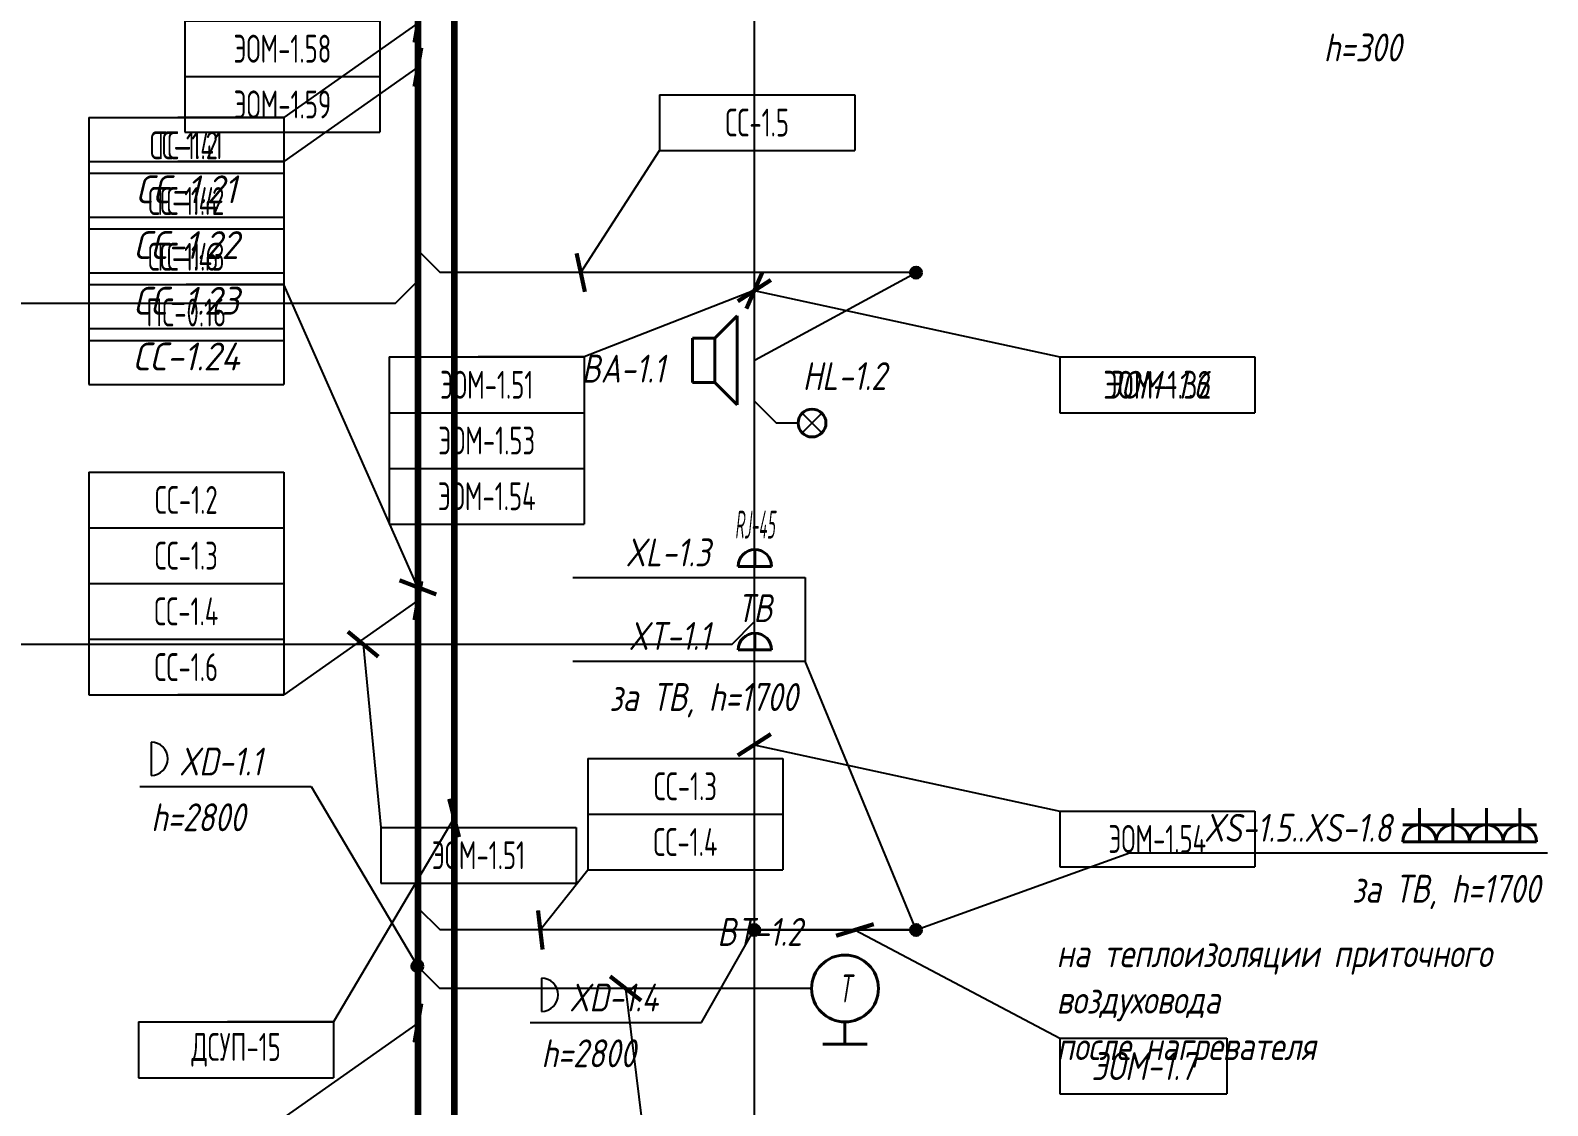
# Model space of a CAD drawing. Header units: millimetres. Extents: x -14566 to 16488, y -7315 to 17206.
# Drawn here: x 6312 to 9035, y 4325 to 6255 of the extents above; entities that cross this region are included whole.
import ezdxf
from ezdxf.enums import TextEntityAlignment as Align

# ---------------------------------------------------------------- set-up
doc = ezdxf.new("R2010")
doc.units = ezdxf.units.MM
for name, color, linetype in [('02 Розетки', 7, 'Continuous'), ('03 Стационарное ЭО', 7, 'Continuous'), ('04 Освещение', 7, 'Continuous'), ('05 Слаботочка', 7, 'Continuous'), ('06 Авт-ка климата', 7, 'Continuous'), ('07 Авт-ка общая', 7, 'Continuous'), ('08 Пож. и техн. сигн.', 7, 'Continuous'), ('09 ДСУП', 7, 'Continuous'), ('10 Привязка', 7, 'Continuous'), ('12 Трассы и коробки 220', 7, 'Continuous'), ('13 Трассы и коробки слаботочки', 7, 'Continuous')]:
    doc.layers.add(name, color=color, linetype=linetype)
doc.styles.add('GOST typeA', font='')
doc.styles.get("Standard").update_dxf_attribs({"font": 'arial.ttf'})
doc.styles.add('ГОСТ-ISOCPEUR', font='isocpeui.ttf', dxfattribs={"width": 0.8})
doc.styles.get('GOST typeA').set_extended_font_data('GOST type A')
doc.linetypes.add('220V_LINE', pattern='A,0.2,-0.05,["~220V",Standard,S=0.1,R=0,X=0,Y=-0.05],-0.4,0.1', length=0.75)
doc.dimstyles.new('ISO-25', dxfattribs={"dimtxt": 2.5, "dimasz": 2.5, "dimexe": 1.25, "dimexo": 0.625, "dimtad": 1, "dimtxsty": 'Standard', "dimcen": 2.5, "dimadec": 0, "dimazin": 0, "dimtfac": 1, "dimtmove": 0, "dimatfit": 3, "dimfxl": 1, "dimarcsym": 0})

# ---------------------------------------------------------------- blocks, each defined once
blk = doc.blocks.new('датчик температуры')
at = {"color": 0, "lineweight": -2}
for p, q in [((0, 2), (0, 0)), ((-2, 0), (2, 0))]:
    blk.add_line(p, q, dxfattribs=at)
blk.add_circle((0, 5), 3, dxfattribs=at)
at = {"color": 0, "lineweight": -2, "style": 'ГОСТ-ISOCPEUR', "width": 0.6}
blk.add_text('T', height=2.5, rotation=360, dxfattribs=at).set_placement((-0.01, 5), align=Align.MIDDLE_CENTER)
blk = doc.blocks.new('розетка скрытая трехполюсная')
at = {"color": 0, "lineweight": -2}
for p, q in [((0, 0), (0, 3)), ((-1.5, 1.5), (1.5, 1.5)), ((-1.5, 0), (1.5, 0))]:
    blk.add_line(p, q, dxfattribs=at)
blk.add_arc((0, 0), 1.5, 0, 180, dxfattribs=at)
blk = doc.blocks.new('громкоговоритель')
at = {"color": 0, "lineweight": -2}
for p, q in [((2, 2), (4, 4)), ((4, 4), (4, -4)), ((0, -2), (0, 2)), ((0, 2), (2, 2)), ((2, 2), (2, -2)), ((2, -2), (0, -2)), ((2, -2), (4, -4))]:
    blk.add_line(p, q, dxfattribs=at)
blk = doc.blocks.new('розетка RJ-45')
at = {"color": 0, "lineweight": -2}
for p, q in [((0, 0), (0, 1.5)), ((-1.5, 0), (1.5, 0))]:
    blk.add_line(p, q, dxfattribs=at)
blk.add_arc((0, 0), 1.5, 0, 180, dxfattribs=at)
at = {"color": 0, "lineweight": -2, "style": 'ГОСТ-ISOCPEUR', "width": 0.4}
blk.add_text('RJ-45', height=2.5, dxfattribs=at).set_placement((0, 2.5), align=Align.CENTER)
blk = doc.blocks.new('розетка ТВ')
at = {"color": 0, "lineweight": -2}
for p, q in [((0, 0), (0, 1.5)), ((-1.5, 0), (1.5, 0))]:
    blk.add_line(p, q, dxfattribs=at)
blk.add_arc((0, 0), 1.5, 0, 180, dxfattribs=at)
at = {"color": 0, "lineweight": -2, "style": 'ГОСТ-ISOCPEUR', "width": 0.8}
blk.add_text('ТВ', height=2.5, dxfattribs=at).set_placement((0, 2.5), align=Align.CENTER)
blk = doc.blocks.new('коробка коммутационная')
at = {"color": 0}
blk.add_line((0, 3), (0, 0), dxfattribs=at)
blk.add_arc((0, 1.5), 1.5, 270, 90, dxfattribs=at)
blk = doc.blocks.new('*T105')
at = {"layer": '02 Розетки', "color": 0, "lineweight": -2}
for p, q in [((0, 0), (350, 0)), ((0, 0), (0, -100)), ((350, 0), (350, -100)), ((0, -100), (350, -100))]:
    blk.add_line(p, q, dxfattribs=at)
at = {"layer": '02 Розетки', "color": 0, "insert": (175, -50), "char_height": 50, "width": 330, "attachment_point": 5, "style": 'ГОСТ-ISOCPEUR'}
blk.add_mtext('{ЭОМ-1.6}', dxfattribs=at)
blk = doc.blocks.new('*T106')
at = {"layer": '02 Розетки', "color": 0, "lineweight": -2}
for p, q in [((0, 0), (300, 0)), ((0, 0), (0, -100)), ((300, 0), (300, -100)), ((0, -100), (300, -100))]:
    blk.add_line(p, q, dxfattribs=at)
at = {"layer": '02 Розетки', "color": 0, "insert": (150, -50), "char_height": 50, "width": 280, "attachment_point": 5, "style": 'ГОСТ-ISOCPEUR'}
blk.add_mtext('{ЭОМ-1.7}', dxfattribs=at)
blk = doc.blocks.new('*T158')
at = {"layer": '03 Стационарное ЭО', "color": 0, "lineweight": -2}
for p, q in [((0, 0), (350, 0)), ((0, 0), (0, -100)), ((350, 0), (350, -100)), ((0, -100), (350, -100))]:
    blk.add_line(p, q, dxfattribs=at)
at = {"layer": '03 Стационарное ЭО', "color": 0, "insert": (175, -50), "char_height": 50, "width": 330, "attachment_point": 5, "style": 'GOST typeA'}
blk.add_mtext('{\\W0.9;ЭОМ-1.32}', dxfattribs=at)
blk = doc.blocks.new('*T178')
at = {"layer": '04 Освещение', "color": 0, "lineweight": -2}
for p, q in [((0, 0), (350, 0)), ((0, 0), (0, -500)), ((350, 0), (350, -500)), ((0, -100), (350, -100)), ((0, -200), (350, -200)), ((0, -300), (350, -300)), ((0, -400), (350, -400)), ((0, -500), (350, -500))]:
    blk.add_line(p, q, dxfattribs=at)
at = {"layer": '04 Освещение', "color": 0, "char_height": 50, "width": 330, "attachment_point": 5, "style": 'GOST typeA'}
for s, insert in [('{\\W0.8;ЭОМ-1.55}', (175, -50)), ('{\\W0.8;ЭОМ-1.56}', (175, -150)), ('{\\W0.8;ЭОМ-1.57}', (175, -250)), ('{\\W0.8;ЭОМ-1.58}', (175, -350)), ('{\\W0.8;ЭОМ-1.59}', (175, -450))]:
    blk.add_mtext(s, dxfattribs=dict(at, insert=insert))
blk = doc.blocks.new('*T180')
at = {"layer": '04 Освещение', "color": 0, "lineweight": -2}
for p, q in [((0, 0), (350, 0)), ((0, 0), (0, -300)), ((350, 0), (350, -300)), ((0, -100), (350, -100)), ((0, -200), (350, -200)), ((0, -300), (350, -300))]:
    blk.add_line(p, q, dxfattribs=at)
at = {"layer": '04 Освещение', "color": 0, "char_height": 50, "width": 330, "attachment_point": 5, "style": 'GOST typeA'}
for s, insert in [('{\\W0.8;ЭОМ-1.51}', (175, -50)), ('{\\W0.8;ЭОМ-1.53}', (175, -150)), ('{\\W0.8;ЭОМ-1.54}', (175, -250))]:
    blk.add_mtext(s, dxfattribs=dict(at, insert=insert))
blk = doc.blocks.new('*T210')
at = {"layer": '04 Освещение', "color": 0, "lineweight": -2}
for p, q in [((0, 0), (350, 0)), ((0, 0), (0, -100)), ((350, 0), (350, -100)), ((0, -100), (350, -100))]:
    blk.add_line(p, q, dxfattribs=at)
at = {"layer": '04 Освещение', "color": 0, "insert": (175, -50), "char_height": 50, "width": 330, "attachment_point": 5, "style": 'GOST typeA'}
blk.add_mtext('{\\W0.8;ЭОМ-1.51}', dxfattribs=at)
blk = doc.blocks.new('*T211')
at = {"layer": '04 Освещение', "color": 0, "lineweight": -2}
for p, q in [((0, 0), (350, 0)), ((0, 0), (0, -100)), ((350, 0), (350, -100)), ((0, -100), (350, -100))]:
    blk.add_line(p, q, dxfattribs=at)
at = {"layer": '04 Освещение', "color": 0, "insert": (175, -50), "char_height": 50, "width": 330, "attachment_point": 5, "style": 'GOST typeA'}
blk.add_mtext('{\\W0.8;ЭОМ-1.54}', dxfattribs=at)
blk = doc.blocks.new('*T252')
at = {"layer": '07 Авт-ка общая', "color": 0, "lineweight": -2}
for p, q in [((0, 0), (350, 0)), ((0, 0), (0, -300)), ((350, 0), (350, -300)), ((0, -100), (350, -100)), ((0, -200), (350, -200)), ((0, -300), (350, -300))]:
    blk.add_line(p, q, dxfattribs=at)
at = {"layer": '07 Авт-ка общая', "color": 0, "char_height": 50, "width": 330, "attachment_point": 5, "style": 'GOST typeA'}
for s, insert in [('{\\W0.8;СС-1.41}', (175, -50)), ('{\\W0.8;СС-1.42}', (175, -150)), ('{\\W0.8;СС-1.43}', (175, -250))]:
    blk.add_mtext(s, dxfattribs=dict(at, insert=insert))
blk = doc.blocks.new('*T272')
at = {"layer": '06 Авт-ка климата', "color": 0, "lineweight": -2}
for p, q in [((0, 0), (350, 0)), ((0, 0), (0, -400)), ((350, 0), (350, -400)), ((0, -100), (350, -100)), ((0, -200), (350, -200)), ((0, -300), (350, -300)), ((0, -400), (350, -400))]:
    blk.add_line(p, q, dxfattribs=at)
at = {"layer": '06 Авт-ка климата', "color": 0, "char_height": 50, "width": 330, "attachment_point": 5, "style": 'ГОСТ-ISOCPEUR'}
for s, insert in [('{\\W0.9;СС-1.21}', (175, -50)), ('{\\W0.9;СС-1.22}', (175, -150)), ('{\\W0.9;СС-1.23}', (175, -250)), ('{\\W0.9;СС-1.24}', (175, -350))]:
    blk.add_mtext(s, dxfattribs=dict(at, insert=insert))
blk = doc.blocks.new('*T326')
at = {"layer": '05 Слаботочка', "color": 0, "lineweight": -2}
for p, q in [((0, 0), (350, 0)), ((0, 0), (0, -400)), ((350, 0), (350, -400)), ((0, -100), (350, -100)), ((0, -200), (350, -200)), ((0, -300), (350, -300)), ((0, -400), (350, -400))]:
    blk.add_line(p, q, dxfattribs=at)
at = {"layer": '05 Слаботочка', "color": 0, "char_height": 50, "width": 330, "attachment_point": 5, "style": 'GOST typeA'}
for s, insert in [('{\\W0.8;СС-1.2}', (175, -50)), ('{\\W0.8;СС-1.3}', (175, -150)), ('{\\W0.8;СС-1.4}', (175, -250)), ('{\\W0.8;СС-1.6}', (175, -350))]:
    blk.add_mtext(s, dxfattribs=dict(at, insert=insert))
blk = doc.blocks.new('*T327')
at = {"layer": '05 Слаботочка', "color": 0, "lineweight": -2}
for p, q in [((0, 0), (350, 0)), ((0, 0), (0, -200)), ((350, 0), (350, -200)), ((0, -100), (350, -100)), ((0, -200), (350, -200))]:
    blk.add_line(p, q, dxfattribs=at)
at = {"layer": '05 Слаботочка', "color": 0, "char_height": 50, "width": 330, "attachment_point": 5, "style": 'GOST typeA'}
for s, insert in [('{\\W0.8;СС-1.3}', (175, -50)), ('{\\W0.8;СС-1.4}', (175, -150))]:
    blk.add_mtext(s, dxfattribs=dict(at, insert=insert))
blk = doc.blocks.new('*T328')
at = {"layer": '05 Слаботочка', "color": 0, "lineweight": -2}
for p, q in [((0, 0), (350, 0)), ((0, 0), (0, -100)), ((350, 0), (350, -100)), ((0, -100), (350, -100))]:
    blk.add_line(p, q, dxfattribs=at)
at = {"layer": '05 Слаботочка', "color": 0, "insert": (175, -50), "char_height": 50, "width": 330, "attachment_point": 5, "style": 'GOST typeA'}
blk.add_mtext('{\\W0.8;СС-1.5}', dxfattribs=at)
blk = doc.blocks.new('*T403')
at = {"layer": '08 Пож. и техн. сигн.', "color": 0, "lineweight": -2}
for p, q in [((0, 0), (350, 0)), ((0, 0), (0, -400)), ((350, 0), (350, -400)), ((0, -100), (350, -100)), ((0, -200), (350, -200)), ((0, -300), (350, -300)), ((0, -400), (350, -400))]:
    blk.add_line(p, q, dxfattribs=at)
at = {"layer": '08 Пож. и техн. сигн.', "color": 0, "char_height": 50, "width": 330, "attachment_point": 5, "style": 'GOST typeA'}
for s, insert in [('{\\W0.8;ТС-1.2}', (175, -50)), ('{\\W0.8;ТС-1.4}', (175, -150)), ('{\\W0.8;ТС-1.6}', (175, -250)), ('{\\W0.8;ПС-0.16}', (175, -350))]:
    blk.add_mtext(s, dxfattribs=dict(at, insert=insert))
blk = doc.blocks.new('*T571')
at = {"layer": '09 ДСУП', "color": 0, "lineweight": -2}
for p, q in [((0, 0), (350, 0)), ((0, 0), (0, -100)), ((350, 0), (350, -100)), ((0, -100), (350, -100))]:
    blk.add_line(p, q, dxfattribs=at)
at = {"layer": '09 ДСУП', "color": 0, "insert": (175, -50), "char_height": 50, "width": 330, "attachment_point": 5, "style": 'GOST typeA'}
blk.add_mtext('{\\W0.8;ДСУП-15}', dxfattribs=at)

msp = doc.modelspace()

# ---------------------------------------------------------------- hatches: boundary and pattern name
at = {"layer": '05 Слаботочка'}
msp.add_hatch(color=256, dxfattribs=at).paths.add_polyline_path([(7891.2, 5820.1, 1), (7911.2, 5820.1, 1)])
at = {"layer": '10 Привязка'}
msp.add_hatch(color=256, dxfattribs=at).paths.add_polyline_path([(7891.2, 4640.4, 1), (7911.2, 4640.4, 1)])
at = {"layer": '12 Трассы и коробки 220'}
msp.add_hatch(color=256, dxfattribs=at).paths.add_polyline_path([(7601, 4640.4, 1), (7621, 4640.4, 1)])
at = {"layer": '13 Трассы и коробки слаботочки'}
msp.add_hatch(color=256, dxfattribs=at).paths.add_polyline_path([(6996.5, 4575.4, 1), (7016.5, 4575.4, 1)])

# ---------------------------------------------------------------- linework, layer by layer
at = {"layer": '02 Розетки'}
for p, q in [((7901.2, 4640.4), (8284.5, 4778.8)), ((8284.5, 4778.8), (9034.5, 4778.8))]:
    msp.add_line(p, q, dxfattribs=at)
at = {"layer": '04 Освещение', "color": 3}
for p, q in [((7732.3, 5532.4), (7696.9, 5567.8)), ((7696.9, 5532.4), (7732.3, 5567.8))]:
    msp.add_line(p, q, dxfattribs=at)
at = {"layer": '04 Освещение', "linetype": '220V_LINE', "ltscale": 200, "flags": 128}
for points in [[(7689.6, 5550.1), (7651, 5550.1), (7651, 5550.1), (7611, 5590.1)], [(6176.2, 5153.3), (7571, 5153.3), (7571, 5153.3), (7611, 5193.3)]]:
    msp.add_lwpolyline(points, dxfattribs=at)
at = {"layer": '04 Освещение', "color": 3, "lineweight": 40}
msp.add_circle((7714.6, 5550.1), 25, dxfattribs=at)
at = {"layer": '05 Слаботочка'}
for p, q in [((7612.8, 5663.8), (7901.2, 5820.1)), ((7285.2, 5272.9), (7702, 5272.9)), ((7702, 5272.9), (7702, 5122.9)), ((7285.2, 5122.9), (7702, 5122.9)), ((7901.2, 4640.4), (7702, 5122.9))]:
    msp.add_line(p, q, dxfattribs=at)
for points in [[(7901.2, 5820.1), (7047.4, 5820.1), (7007.4, 5860.1)], [(4451.2, 5765.1), (6967.4, 5765.1), (6967.4, 5765.1), (7007.4, 5805.1)], [(7901.2, 4640.4), (7047.4, 4640.4), (7007.4, 4680.4)]]:
    msp.add_lwpolyline(points, dxfattribs=at)
at = {"layer": '05 Слаботочка', "lineweight": 40}
msp.add_circle((7901.2, 5820.1), 10, dxfattribs=at)
at = {"layer": '06 Авт-ка климата'}
msp.add_lwpolyline([(7713.7, 4535.4), (7046.5, 4535.4), (7006.5, 4575.4)], dxfattribs=at)
at = {"layer": '09 ДСУП', "color": 3, "lineweight": 100}
msp.add_lwpolyline([(7102.4, 9550.1), (7072.4, 9473.6), (7072.4, 3182.8), (7032.4, 3116.2)], dxfattribs=at)
at = {"layer": '10 Привязка', "lineweight": 40}
msp.add_circle((7901.2, 4640.4), 10, dxfattribs=at)
at = {"layer": '12 Трассы и коробки 220'}
for p, q in [((7516.2, 4474.1), (7611, 4640.4)), ((7208.9, 4474.1), (7516.2, 4474.1))]:
    msp.add_line(p, q, dxfattribs=at)
at = {"layer": '12 Трассы и коробки 220', "linetype": '220V_LINE', "ltscale": 200, "flags": 128}
for points in [[(7611, 6510.2), (7611, 4640.4)], [(7611, 4640.4), (7611, 3381.4), (7556, 3239.8), (7556, 3239.8)], [(7611, 4640.4), (7901.2, 4640.4)]]:
    msp.add_lwpolyline(points, dxfattribs=at)
at = {"layer": '12 Трассы и коробки 220', "lineweight": 40}
msp.add_circle((7611, 4640.4), 10, dxfattribs=at)
at = {"layer": '13 Трассы и коробки слаботочки'}
for p, q in [((6508.7, 4897.6), (6816.1, 4897.6)), ((6816.1, 4897.6), (7006.5, 4575.4))]:
    msp.add_line(p, q, dxfattribs=at)
at = {"layer": '13 Трассы и коробки слаботочки', "lineweight": 100}
msp.add_lwpolyline([(7007.4, 9570.1), (7007.4, 3091)], dxfattribs=at)
at = {"layer": '13 Трассы и коробки слаботочки', "lineweight": 40}
msp.add_circle((7006.5, 4575.4), 10, dxfattribs=at)

# ---------------------------------------------------------------- block references
for name, p in [('*T178', (6589.3, 6571.8)), ('*T328', (7441.1, 6139.3)), ('*T252', (6416.7, 6098.5)), ('*T403', (6416.7, 6098.5)), ('*T272', (6416.7, 6019.5)), ('*T180', (6955.9, 5668.7)), ('*T105', (8159.1, 5668.7)), ('*T158', (8159.1, 5668.7)), ('*T326', (6416.7, 5462.1)), ('*T327', (7312.3, 4948.2)), ('*T211', (8159.1, 4853.7)), ('*T210', (6941.1, 4824.5)), ('*T571', (6506.2, 4475.3)), ('*T106', (8159.1, 4446.1))]:
    msp.add_blockref(name, p)
at = {"layer": '02 Розетки', "color": 1, "lineweight": 40, "xscale": 20, "yscale": 20, "zscale": 20}
for p in [(8804.5, 4798.8), (8864.5, 4798.8), (8924.5, 4798.8), (8984.5, 4798.8)]:
    msp.add_blockref('розетка скрытая трехполюсная', p, dxfattribs=at)
at = {"layer": '05 Слаботочка', "lineweight": 40, "xscale": 20, "yscale": 20, "zscale": 20}
msp.add_blockref('громкоговоритель', (7500.3, 5662.7), dxfattribs=at)
at = {"layer": '05 Слаботочка', "color": 6, "lineweight": 40, "xscale": 20, "yscale": 20, "zscale": 20}
for name, p in [('розетка RJ-45', (7612, 5292.9)), ('розетка ТВ', (7612, 5142.9))]:
    msp.add_blockref(name, p, dxfattribs=at)
at = {"layer": '06 Авт-ка климата', "lineweight": 40, "xscale": 20, "yscale": 20, "zscale": 20}
msp.add_blockref('датчик температуры', (7773.7, 4435.4), dxfattribs=at)
at = {"layer": '12 Трассы и коробки 220', "xscale": 20, "yscale": 20, "zscale": 20}
msp.add_blockref('коробка коммутационная', (7228.9, 4494.1), dxfattribs=at)
at = {"layer": '13 Трассы и коробки слаботочки', "xscale": 20, "yscale": 20, "zscale": 20}
msp.add_blockref('коробка коммутационная', (6528.7, 4917.6), dxfattribs=at)

# ---------------------------------------------------------------- texts
at = {"layer": '02 Розетки', "linetype": 'Continuous', "style": 'ГОСТ-ISOCPEUR', "width": 0.8}
msp.add_text('h=300', height=50, dxfattribs=at).set_placement((8632.7, 6199))
for s, p in [('XS-1.5..XS-1.8', (8754.5, 4798.8)), ('за ТВ, h=1700', (9021.2, 4689.3))]:
    msp.add_text(s, height=50, dxfattribs=at).set_placement(p, align=Align.RIGHT)
at = {"layer": '04 Освещение', "linetype": 'Continuous', "style": 'ГОСТ-ISOCPEUR', "width": 0.8}
msp.add_text('HL-1.2', height=50, dxfattribs=at).set_placement((7698, 5609.3))
at = {"layer": '05 Слаботочка', "linetype": 'Continuous', "style": 'ГОСТ-ISOCPEUR', "width": 0.8}
for s, p in [('BA-1.1', (7450.3, 5622.7)), ('XL-1.3', (7532, 5292.9)), ('XT-1.1', (7532, 5142.9)), ('за ТВ, h=1700', (7688.7, 5033.4))]:
    msp.add_text(s, height=50, dxfattribs=at).set_placement(p, align=Align.RIGHT)
at = {"layer": '06 Авт-ка климата', "linetype": 'Continuous', "style": 'ГОСТ-ISOCPEUR', "width": 0.8}
msp.add_text('BT-1.2', height=50, dxfattribs=at).set_placement((7696.7, 4611.9), align=Align.RIGHT)
at = {"layer": '06 Авт-ка климата', "insert": (8153.4, 4623.6), "char_height": 50, "width": 905.919, "attachment_point": 1, "style": 'ГОСТ-ISOCPEUR'}
msp.add_mtext('{на теплоизоляции приточного воздуховода\\Pпосле нагревателя}', dxfattribs=at)
at = {"layer": '12 Трассы и коробки 220', "linetype": 'Continuous', "style": 'ГОСТ-ISOCPEUR', "width": 0.8}
for s, p in [('XD-1.4', (7278.9, 4494.1)), ('h=2800', (7228.9, 4394))]:
    msp.add_text(s, height=50, dxfattribs=at).set_placement(p)
at = {"layer": '13 Трассы и коробки слаботочки', "linetype": 'Continuous', "style": 'ГОСТ-ISOCPEUR', "width": 0.8}
for s, p in [('XD-1.1', (6578.7, 4917.6)), ('h=2800', (6528.7, 4817.6))]:
    msp.add_text(s, height=50, dxfattribs=at).set_placement(p)

# ---------------------------------------------------------------- leaders
at = {"layer": '02 Розетки'}
for points in [[(7611, 5787.7), (8159.1, 5668.7), (8319, 5668.7)], [(7791.5, 4640.4), (8159.1, 4446.1), (8319, 4446.1)]]:
    msp.add_leader(points, dimstyle='ISO-25', override={"dimasz": 50, "dimgap": 1, "dimtad": 0, "dimldrblk": 'ArchTick'}, dxfattribs=at)
at = {"layer": '03 Стационарное ЭО'}
msp.add_leader([(7611, 5787.7), (8159.1, 5668.7), (8319, 5668.7)], dimstyle='ISO-25', override={"dimasz": 50, "dimgap": 1, "dimtad": 0, "dimldrblk": 'ArchTick'}, dxfattribs=at)
at = {"layer": '04 Освещение'}
for points in [[(7611, 5787.7), (7305.9, 5668.7), (7115.7, 5668.7)], [(6909, 5153.3), (6941.1, 4824.5), (7100.9, 4824.5)], [(7611, 4972.8), (8159.1, 4853.7), (8319, 4853.7)]]:
    msp.add_leader(points, dimstyle='ISO-25', override={"dimasz": 50, "dimgap": 1, "dimtad": 0, "dimldrblk": 'ArchTick'}, dxfattribs=at)
at = {"layer": '05 Слаботочка'}
for points in [[(7299.6, 5820.1), (7441.1, 6039.3), (7616.1, 6039.3)], [(7007.4, 5231.4), (6766.7, 5062.1), (6576.5, 5062.1)], [(7227, 4640.4), (7312.3, 4748.2), (7487.3, 4748.2)]]:
    msp.add_leader(points, dimstyle='ISO-25', override={"dimasz": 50, "dimgap": 1, "dimtad": 0, "dimldrblk": 'ArchTick'}, dxfattribs=at)
at = {"layer": '06 Авт-ка климата'}
for points in [[(7007.4, 6188.7), (6766.7, 6019.5), (6576.5, 6019.5)], [(7380.1, 4535.4), (7431.3, 4117.4), (7591.1, 4117.4)]]:
    msp.add_leader(points, dimstyle='ISO-25', override={"dimasz": 50, "dimgap": 1, "dimtad": 0, "dimldrblk": 'ArchTick'}, dxfattribs=at)
at = {"layer": '07 Авт-ка общая'}
msp.add_leader([(7007.4, 5255.2), (6766.7, 5798.5), (6591.7, 5798.5)], dimstyle='ISO-25', override={"dimasz": 50, "dimgap": 1, "dimtad": 0, "dimldrblk": 'ArchTick'}, dxfattribs=at)
at = {"layer": '08 Пож. и техн. сигн.'}
for points in [[(7007.4, 6267.8), (6766.7, 6098.5), (6576.5, 6098.5)], [(7007.4, 4473.4), (6766.7, 4304.1), (6576.5, 4304.1)]]:
    msp.add_leader(points, dimstyle='ISO-25', override={"dimasz": 50, "dimgap": 1, "dimtad": 0, "dimldrblk": 'ArchTick'}, dxfattribs=at)
at = {"layer": '09 ДСУП'}
msp.add_leader([(7072.4, 4841.4), (6856.2, 4475.3), (6666, 4475.3)], dimstyle='ISO-25', override={"dimasz": 50, "dimgap": 1, "dimtad": 0, "dimldrblk": 'ArchTick'}, dxfattribs=at)

doc.saveas('drawing.dxf')
